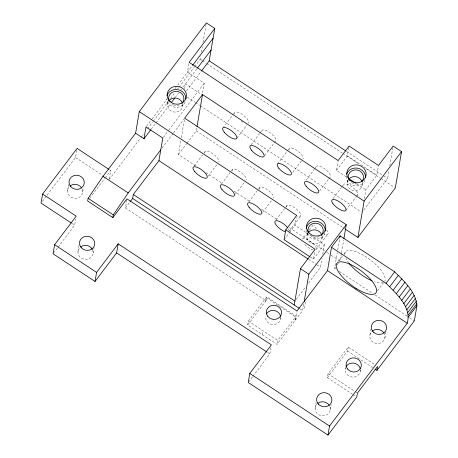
<?xml version="1.0" encoding="UTF-8"?>
<svg xmlns="http://www.w3.org/2000/svg" width="458" height="458" viewBox="0 0 458 458"><rect width="100%" height="100%" fill="white"/><g stroke="black" fill="none" stroke-linecap="round" stroke-linejoin="round"><path stroke-width="0.34" stroke-dasharray="2.29 1.72" d="M67.486 190.62L68.563 184.334M47.1 195.108L75.553 157.483L77.104 148.403M58.137 247.074L74.648 225.239L75.719 218.953M82.709 192.097L83.425 187.912M77.946 251.66L79.022 245.379M93.169 253.142L94.125 247.555M109.25 178.929L110.681 170.548L109.502 169.775M303.711 304.267L302.635 310.553L277.05 344.393L247.669 325.02L266.058 300.694L125.446 207.961L126.998 198.886M167.531 104.178L168.103 100.84M184.637 88.657L185.444 83.928L202.23 95.001M188.896 63.725L187.459 72.141L204.245 83.213L202.47 93.615M182.719 106.004L183.063 104M195.755 165.888L178.46 154.483L180.847 140.509M181.328 137.709L184.551 118.84M194.541 66.662L200.146 59.242L200.627 56.448M201.343 52.252L202.299 46.664M203.014 42.468L206.243 23.598M186.956 143.245L196.305 130.879L196.906 127.387M247.669 325.02L248.339 321.092L266.722 296.801L296.103 316.18L277.72 340.466L277.05 344.393M265.514 301.416L266.184 297.482L295.565 316.862L294.895 320.789M266.058 300.694L266.722 296.801M262.36 334.706L263.029 330.779M252.89 376.35L269.825 353.954L271.016 346.969M289.542 232.469L295.015 225.233L296.332 217.516M280.622 318.739L280.84 317.451M307.026 235.206L307.478 232.538M295.439 320.068L296.881 311.64M304.307 308.343L305.423 301.793M310.518 257.138L313.455 259.079L314.778 251.362M321.928 238.647L322.386 235.979M346.185 176.908L336.464 170.41L338.021 161.29M308.577 283.015L320.531 267.203L322.054 258.301M322.758 254.196L324.396 244.612L295.015 225.233M336.464 170.41L347.427 155.903L348.87 147.487M347.175 182.776L347.748 179.433M335.777 269.075L334.586 268.291L337.237 252.787M337.718 249.971L339.888 237.284M341.37 253.371L340.059 261.054L331.111 255.158M341.491 252.673L343.643 240.089M315.098 408.061L316.049 402.473M352.654 394.315L327.384 377.65L328.06 373.722L348.206 347.072L374.65 364.511M362.375 184.482L362.833 181.809M364.322 198.686L365.845 189.784L376.814 175.282L378.371 166.162M330.321 409.538L331.157 404.654M327.384 377.65L347.536 351L348.206 347.072M345.263 368.919L345.481 367.631M363.692 210.119L387.6 178.494L389.048 170.038M389.769 165.807L392.901 147.487M360.383 371.249L360.606 369.967M369.938 334.787L370.888 329.199M384.863 338.141L385.934 331.855M307.684 233.586L307.53 233.82A7.649 7.042 9.7 0 0 309.934 242.482A7.649 7.042 9.7 0 0 319.529 242.345L320.611 241.286A7.649 7.042 9.7 0 0 321.957 235.715M42.359 201.383L46.67 195.681M89.785 198.188L104.71 178.448M105.14 177.881L110.681 170.548M146.434 126.402L151.564 119.618M151.987 119.051L166.947 99.272M175.065 88.531L177.2 85.709M177.63 85.142L192.154 65.929M53.483 253.228L57.714 247.629M109.13 179.628L140.617 137.978M141.053 137.406L143.64 133.982M147.522 128.847L152.697 122M153.127 121.433L168.229 101.464M170.382 98.607L175.128 92.333M177.715 88.909L178.58 87.77M179.009 87.197L194.106 67.229M151.255 129.145L155.531 123.494M155.955 122.927L170.485 103.708M175.185 97.497L178.603 92.974M180.744 90.146L181.597 89.018M183.303 86.757L196.969 68.683M186.583 90.781L201.102 71.58M163.225 137.474L168.349 130.69M168.779 130.124L204.245 83.213M162.063 148.129L173.176 133.433M173.599 132.872L184.282 118.742M125.446 207.961L129.259 202.923M178.46 154.483L186.532 143.806M194.209 165.956L202.636 154.81M204.325 152.577L205.167 151.466M223.012 127.862L232.286 115.593M232.71 115.038L234.817 112.25M208.121 176.221L217.813 163.397M236.923 138.121L247.039 124.742M221.495 183.95L232.452 169.454M251.139 144.739L259.572 133.587M259.989 133.032L262.096 130.244M235.401 194.215L244.675 181.946M264.627 155.554L275.59 141.064A8.673 3.057 37.1 0 0 269.413 132.31A8.673 3.057 37.1 0 0 261.804 131.973M248.774 201.944L258.049 189.681M258.467 189.12L259.732 187.448M277.582 163.844L286.851 151.581M287.275 151.02L289.382 148.237M262.686 212.209L271.96 199.94M292.754 172.437L301.604 160.729M276.06 219.937L285.328 207.674M285.752 207.113L287.017 205.442M306.127 180.166L314.136 169.575M314.554 169.013L316.667 166.225M289.124 231.313L300.505 216.262M319.615 190.986L328.466 179.278M328.89 178.717L330.155 177.046A8.673 3.057 37.1 0 0 323.978 168.298A8.673 3.057 37.1 0 0 316.369 167.954M284.075 239.7L289.124 233.025M307.576 232.338L302.52 239.024A8.673 3.057 37.1 0 1 311.703 242.494A8.673 3.057 37.1 0 1 315.963 249.879L327.768 234.273M309.265 230.105L314.32 223.418M333.126 198.52L341.136 187.929M341.559 187.368L343.666 184.58M345.916 210.285L356.032 196.906M356.456 196.35L357.721 194.679M313.455 259.079L324.396 244.612M296.194 299.389L305.589 286.966M338.668 261.026L342.366 256.131M344.015 253.955L345.246 252.324M248.654 381.949L252.467 376.905M334.586 268.291L335.428 267.18M337.111 264.953L338.376 263.281M377.415 290.841L383.586 282.683M356.799 183.864L365.845 189.784M346.437 151.346L382.831 175.345M383.426 175.74L387.6 178.494M347.427 155.903L376.814 175.282M200.146 59.242L201.938 60.422M202.533 60.817L206.117 63.181M206.713 63.57L342.2 152.926M342.802 153.321L359.513 164.342M366.079 168.67L380.403 178.116M380.999 178.511L394.727 187.562M187.173 97.096L194.931 102.208M195.526 102.603L199.705 105.357M200.301 105.752L361.385 211.985M196.305 130.879L342.401 227.225M342.996 227.62L344.788 228.8M205.888 172.574L222.588 183.584M233.918 191.06L250.612 202.07M261.346 209.146L277.445 219.766M289.37 227.632L326.342 252.014M326.938 252.404L330.516 254.763M339.349 271.428L372.68 293.412M375.056 294.981L408.983 317.354M409.578 317.743L414.335 320.886M308.606 259.337L316.358 264.449M316.953 264.844L320.531 267.203M75.553 157.483L102.649 175.351M299.841 308.703L302.635 310.553M347.536 351L372.806 367.665M248.339 321.092L277.72 340.466M328.06 373.722L354.503 391.161M355.087 391.55L356.851 392.712M353.244 394.704L355.591 396.256M71.7 223.292L74.648 225.239M267.438 352.379L269.825 353.954M343.552 185.479A8.673 3.057 37.1 0 1 352.053 186.835A8.673 3.057 37.1 0 1 357.125 195.228M289.084 149.966A8.673 3.057 37.1 0 1 296.698 150.304A8.673 3.057 37.1 0 1 302.87 159.052M242.855 122.103A8.673 3.057 37.1 0 1 241.458 121.301M234.519 113.979A8.673 3.057 37.1 0 1 242.133 114.323A8.673 3.057 37.1 0 1 248.305 123.07M313.341 250.022A8.673 3.057 37.1 0 1 303.751 243.438M326.537 229.864A8.673 3.057 37.1 0 1 324.058 234.067M316.432 228.828A8.673 3.057 37.1 0 1 313.993 225.124M288.425 228.868A8.673 3.057 37.1 0 1 289.095 231.164M204.875 153.195A8.673 3.057 37.1 0 1 212.483 153.533A8.673 3.057 37.1 0 1 218.655 162.281M232.154 171.183A8.673 3.057 37.1 0 1 239.769 171.527A8.673 3.057 37.1 0 1 245.94 180.275M259.44 189.177A8.673 3.057 37.1 0 1 267.048 189.52A8.673 3.057 37.1 0 1 273.22 198.268M286.719 207.171A8.673 3.057 37.1 0 1 291.654 206.008A8.673 3.057 37.1 0 1 300.311 213.411A8.673 3.057 37.1 0 1 297.385 216.285M82.245 189.062A7.649 7.042 9.7 0 1 74.179 198.343A7.649 7.042 9.7 0 1 68.803 187.208M92.705 250.102A7.649 7.042 9.7 0 1 84.638 259.383A7.649 7.042 9.7 0 1 79.263 248.247M329.857 406.504A7.649 7.042 9.7 0 1 326.399 415.074A7.649 7.042 9.7 0 1 316.627 412.916A7.649 7.042 9.7 0 1 317.257 403.716M383.815 332.8A7.649 7.042 9.7 0 1 382.081 342.155A7.649 7.042 9.7 0 1 371.799 341.118A7.649 7.042 9.7 0 1 371.741 331.581M383.174 282.512A24.48 8.633 37.1 0 1 374.467 281.767M348.853 262.955A24.48 8.633 37.1 0 1 345.973 258.381M344.84 254.688A24.48 8.633 37.1 0 1 366.646 257.259A24.48 8.633 37.1 0 1 384.817 281.052M357.589 183.876A7.649 7.042 9.7 0 1 350.673 181.946M319.375 236.488A7.649 7.042 9.7 0 1 310.455 235.32M179.393 104.934A7.649 7.042 9.7 0 1 173.181 104.79M172.7 104.561A7.649 7.042 9.7 0 1 171.796 104.018M348.12 180A7.649 7.042 9.7 0 0 351.034 189.686A7.649 7.042 9.7 0 0 361.431 187.259L362.06 185.919A7.649 7.042 9.7 0 0 362.358 183.005M182.719 104.527A7.649 7.042 9.7 0 1 173.822 112.01A7.649 7.042 9.7 0 1 168.258 101.836M364.911 180.463A9.692 8.92 9.7 0 1 353.599 185.57A9.692 8.92 9.7 0 1 346.305 175.746M324.854 233.128A9.692 8.92 9.7 0 1 314.028 239.024A9.692 8.92 9.7 0 1 305.95 229.727M185.261 101.928A9.692 8.92 9.7 0 1 174.801 107.212A9.692 8.92 9.7 0 1 166.626 98.808M280.708 317.514A7.649 7.042 9.7 0 1 272.596 324.522A7.649 7.042 9.7 0 1 265.526 316.243M360.452 370.024A7.649 7.042 9.7 0 1 351.773 377.049A7.649 7.042 9.7 0 1 345.561 367.728"/><path stroke-width="0.69" d="M108.912 169.386L77.104 148.403L42.617 194.015L41.065 203.094L71.11 222.903M42.617 194.015L76.2 216.159L54.611 244.715L53.059 253.789L95.029 281.47L116.618 252.919L118.17 243.839L271.371 344.874L249.787 373.43L248.236 382.504L327.985 435.1L356.771 397.029L357.44 393.101L377.587 366.452L376.917 370.379L375.154 369.217M201.526 71.013L209.214 60.851L214.756 28.436L206.358 22.9L139.289 111.609L135.597 133.215L103.016 176.313L88.119 198.297L87.655 201.01L112.84 217.619L126.998 198.886L296.99 310.993L327.504 270.638L331.495 247.297L340.128 235.876L394.693 271.863C404.133 281.223 415.772 291.632 416.935 305.698L414.335 320.886L376.917 370.379M95.029 281.47L96.581 272.396L118.17 243.839M112.84 217.619L113.303 214.905L128.194 192.921L160.781 149.823M130.106 201.801L132.643 198.446L133.318 194.513L158.937 160.632L162.796 138.041L146.005 126.963L143.989 138.751L135.597 133.215M197.02 126.689L202.516 94.537L364.116 201.108L357.904 237.45L345.384 229.195M139.289 111.609L296.692 215.409L285.752 229.876L284.075 239.7L309.929 256.755M294.242 305.017L300.454 268.674L315.133 249.255L285.752 229.876M304.186 301.473L308.847 274.21L346.271 224.712L184.671 118.141L202.516 94.537M339.888 237.284L340.128 235.876M343.878 238.692L346.271 224.712M327.985 435.1L329.537 426.026L407.254 323.228C411.794 306.803 396.319 293.721 386.06 283.284L331.495 247.297M214.756 28.436L189.137 62.322L338.141 160.586L349.111 146.079L378.491 165.458L393.141 146.079L401.534 151.615L395.323 187.957L357.904 237.45M192.583 65.368L213.073 38.26M143.989 138.751L150.831 129.711M171.344 102.581L174.761 98.058M197.398 68.116L211.064 50.048M364.116 201.108L401.534 151.615M386.06 283.284L394.693 271.863M389.729 286.725L398.368 275.298M393.159 290.195L401.792 278.773M396.307 293.664L404.941 282.243M399.141 297.099L407.775 285.678M401.637 300.459L410.271 289.038M403.761 303.717L412.4 292.296M405.502 306.831L414.141 295.41M406.841 309.78L415.475 298.358M407.757 312.528L416.391 301.106M408.244 315.047L416.883 303.625M408.296 317.119L416.935 305.698M355.603 183.085L349.048 178.82A7.649 7.042 9.7 0 1 362.009 181.557M209.214 60.851L345.836 150.951M327.504 270.638L407.254 323.228M158.937 160.632L308.011 258.942M300.454 268.674L308.847 274.21M133.318 194.513L294.912 301.083M103.016 176.313L128.194 192.921M132.643 198.446L299.28 308.337M88.119 198.297L113.303 214.905M116.618 252.919L266.842 351.984M54.611 244.715L96.581 272.396M249.787 373.43L329.537 426.026M285.031 231.708A8.673 3.057 37.1 0 1 275.785 224.523A8.673 3.057 37.1 0 1 277.811 220.876A8.673 3.057 37.1 0 1 287.406 227.426M70.137 185.868A7.649 7.042 9.7 0 1 81.673 187.94M80.591 246.914A7.649 7.042 9.7 0 1 92.447 249.53M317.743 403.309A7.649 7.042 9.7 0 1 329.285 405.382M372.205 331.157A7.649 7.042 9.7 0 1 383.815 332.8M372.154 280.874A24.48 8.633 37.1 0 1 349.242 263.453M349.351 180.378A7.649 7.042 9.7 0 1 351.36 171.172A7.649 7.042 9.7 0 1 361.534 172.311A7.649 7.042 9.7 0 1 361.648 181.757M308.618 232.882A7.649 7.042 9.7 0 1 311.709 224.088A7.649 7.042 9.7 0 1 321.625 226.046A7.649 7.042 9.7 0 1 321.058 235.338M169.414 101.35A7.649 7.042 9.7 0 1 172.053 92.419A7.649 7.042 9.7 0 1 182.044 93.947A7.649 7.042 9.7 0 1 181.958 103.268M308.343 232.572A7.649 7.042 9.7 0 1 315.871 230.025A7.649 7.042 9.7 0 1 321.837 235.235M168.784 101A7.649 7.042 9.7 0 1 176.17 98.127A7.649 7.042 9.7 0 1 182.381 103.079M346.643 174.183A9.692 8.92 9.7 0 1 357.383 168.149A9.692 8.92 9.7 0 1 365.587 177.355M306.162 228.141A9.692 8.92 9.7 0 1 316.925 221.426A9.692 8.92 9.7 0 1 325.272 231.038M166.993 95.642A9.692 8.92 9.7 0 1 177.738 89.613A9.692 8.92 9.7 0 1 185.937 98.814M266.373 313.942A7.649 7.042 9.7 0 1 274.216 310.541A7.649 7.042 9.7 0 1 280.559 316.289M346.076 366.612A7.649 7.042 9.7 0 1 353.874 363.12A7.649 7.042 9.7 0 1 360.291 368.799M356.055 288.351L353.524 286.685A24.48 8.633 37.1 0 1 339.996 261.856A24.48 8.633 37.1 0 1 374.467 284.59A24.48 8.633 37.1 0 1 356.055 288.351M332.96 203.65A8.673 3.057 37.1 0 0 345.326 210.84A8.673 3.057 37.1 0 0 338.388 201.234A8.673 3.057 37.1 0 0 332.96 203.65M306.156 186.28A8.673 3.057 37.1 0 0 318.35 192.658A8.673 3.057 37.1 0 0 310.312 182.805A8.673 3.057 37.1 0 0 306.156 186.28M278.876 168.286A8.673 3.057 37.1 0 0 291.07 174.664A8.673 3.057 37.1 0 0 283.027 164.811A8.673 3.057 37.1 0 0 278.876 168.286M251.591 150.298A8.673 3.057 37.1 0 0 263.785 156.67A8.673 3.057 37.1 0 0 255.747 146.818A8.673 3.057 37.1 0 0 251.591 150.298M224.311 132.305A8.673 3.057 37.1 0 0 236.505 138.677A8.673 3.057 37.1 0 0 228.462 128.824A8.673 3.057 37.1 0 0 224.311 132.305M249.226 207.503A8.673 3.057 37.1 0 0 261.421 213.88A8.673 3.057 37.1 0 0 253.383 204.028A8.673 3.057 37.1 0 0 249.226 207.503M221.947 189.509A8.673 3.057 37.1 0 0 234.135 195.887A8.673 3.057 37.1 0 0 226.097 186.034A8.673 3.057 37.1 0 0 221.947 189.509M194.661 171.515A8.673 3.057 37.1 0 0 206.856 177.893A8.673 3.057 37.1 0 0 198.818 168.04A8.673 3.057 37.1 0 0 194.661 171.515M318.459 404.162A7.649 7.042 9.7 0 0 331.46 402.256A7.649 7.042 9.7 0 0 322.861 392.746A7.649 7.042 9.7 0 0 318.459 404.162M373.825 332.485A7.649 7.042 9.7 0 0 386.415 329.062A7.649 7.042 9.7 0 0 376.613 320.606A7.649 7.042 9.7 0 0 373.825 332.485M70.847 186.727A7.649 7.042 9.7 0 0 83.848 184.814A7.649 7.042 9.7 0 0 75.249 175.311A7.649 7.042 9.7 0 0 70.847 186.727M81.306 247.767A7.649 7.042 9.7 0 0 94.308 245.86A7.649 7.042 9.7 0 0 85.709 236.351A7.649 7.042 9.7 0 0 81.306 247.767M350.072 180.36A9.692 8.92 9.7 0 0 365.936 175.798A9.692 8.92 9.7 0 0 353.353 165.258A9.692 8.92 9.7 0 0 350.072 180.36M309.058 233.002A9.692 8.92 9.7 0 0 325.392 229.985A9.692 8.92 9.7 0 0 314.011 218.334A9.692 8.92 9.7 0 0 309.058 233.002M170.422 101.825A9.692 8.92 9.7 0 0 186.286 97.262A9.692 8.92 9.7 0 0 173.708 86.722A9.692 8.92 9.7 0 0 170.422 101.825M267.81 316.375A7.649 7.042 9.7 0 0 280.949 315.35A7.649 7.042 9.7 0 0 273.105 305.309A7.649 7.042 9.7 0 0 267.81 316.375M347.611 369.039A7.649 7.042 9.7 0 0 360.732 367.866A7.649 7.042 9.7 0 0 352.763 357.91A7.649 7.042 9.7 0 0 347.611 369.039"/></g></svg>
